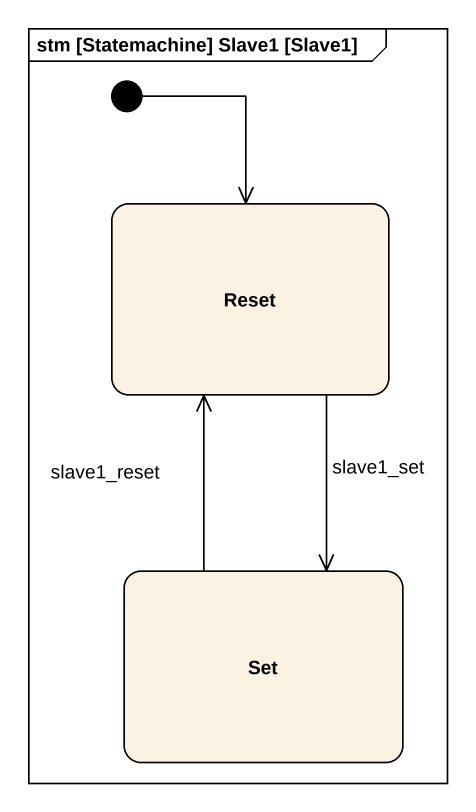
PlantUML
@startuml
mainframe stm [Statemachine] Slave1 [Slave1]
hide empty description
state Reset
state "Set" as Set_
[*] --> Reset
Reset --> Set_ : slave1_set
Set_ -up-> Reset : slave1_reset
@enduml
